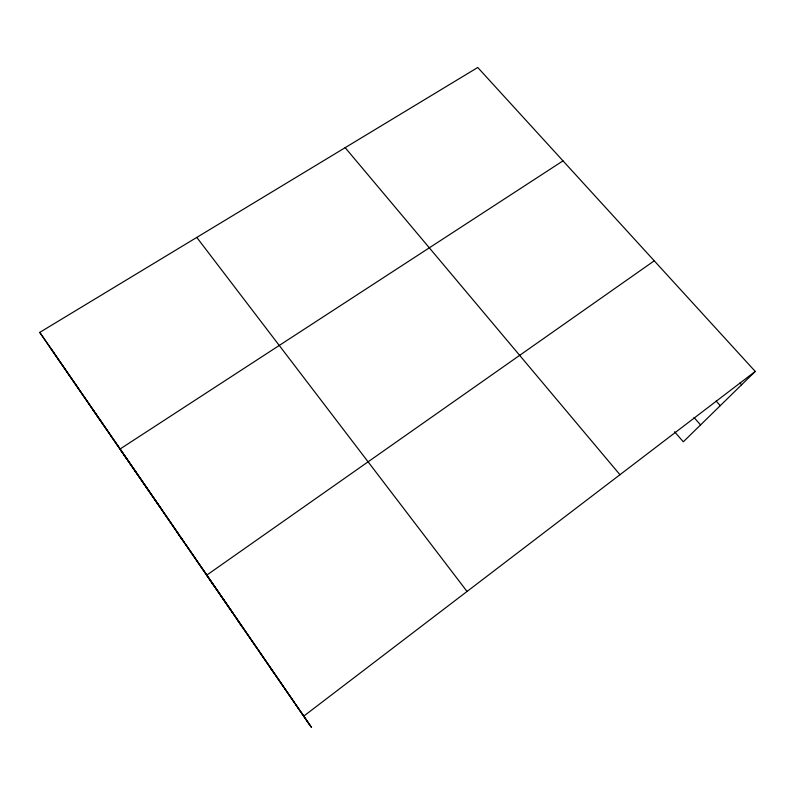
<?xml version="1.0" encoding="UTF-8"?>
<svg xmlns="http://www.w3.org/2000/svg" width="795" height="795" viewBox="0 0 795 795"><rect width="100%" height="100%" fill="white"/><g stroke="black" fill="none" stroke-linecap="round" stroke-linejoin="round"><path stroke-width="1.19" d="M295.71 704.459L311.56 727.514L39.75 332.389L477.745 67.486L755.25 371.434L683.312 441.811L674.587 431.765M303.541 716.285L755.25 371.434M654.255 260.81L206.62 575.232L232.756 612.856M562.999 160.858L119.946 449.096L161.196 508.721M739.936 382.952L741.596 384.79M716.166 401.048L720.27 405.659M694.035 417.514L700.564 424.937M345.169 147.661L619.951 474.724M196.782 237.417L467.053 591.46M270.31 667.929L273.092 671.894M238.013 620.925L241.958 626.579M176.957 532.074L182.999 540.779M39.75 332.389L137.634 474.436M92.528 409.206L101.283 421.857M138.34 475.46L179.044 534.697M180.425 536.695L184.539 542.697M185.245 543.71L257.739 649.197M258.425 650.211L283.994 687.417M284.69 688.42L294.329 702.452M50.075 347.345L309.672 724.881"/></g></svg>
